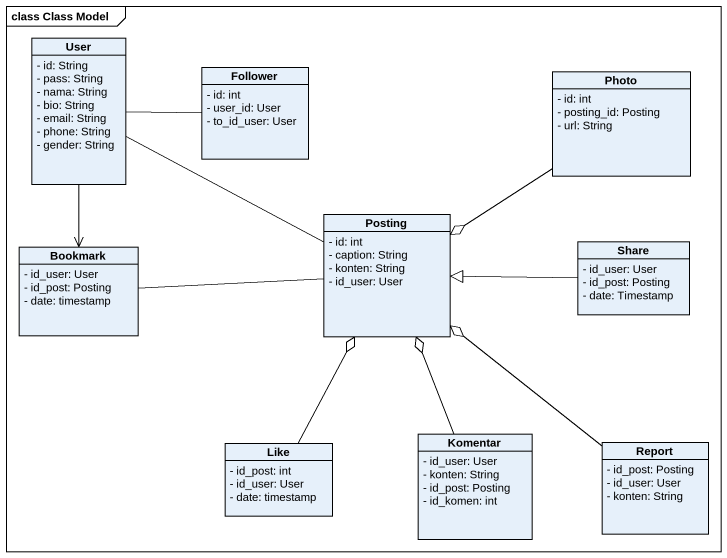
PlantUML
@startuml
mainframe class Class Model
hide circle
hide empty members
skinparam classAttributeIconSize 0
class User {
  - id: String
  - pass: String
  - nama: String
  - bio: String
  - email: String
  - phone: String
  - gender: String
}
class Follower {
  - id: int
  - user_id: User
  - to_id_user: User
}
class Photo {
  - id: int
  - posting_id: Posting
  - url: String
}
class Bookmark {
  - id_user: User
  - id_post: Posting
  - date: timestamp
}
class Posting {
  - id: int
  - caption: String
  - konten: String
  - id_user: User
}
class Share {
  - id_user: User
  - id_post: Posting
  - date: Timestamp
}
class Like {
  - id_post: int
  - id_user: User
  - date: timestamp
}
class Komentar {
  - id_user: User
  - konten: String
  - id_post: Posting
  - id_komen: int
}
class Report {
  - id_post: Posting
  - id_user: User
  - konten: String
}
User -right- Follower
User --> Bookmark
User -right- Posting
Photo --o Posting
Bookmark -right- Posting
Share -left-|> Posting
Like -up-o Posting
Komentar -up-o Posting
Report -up-o Posting
@enduml
